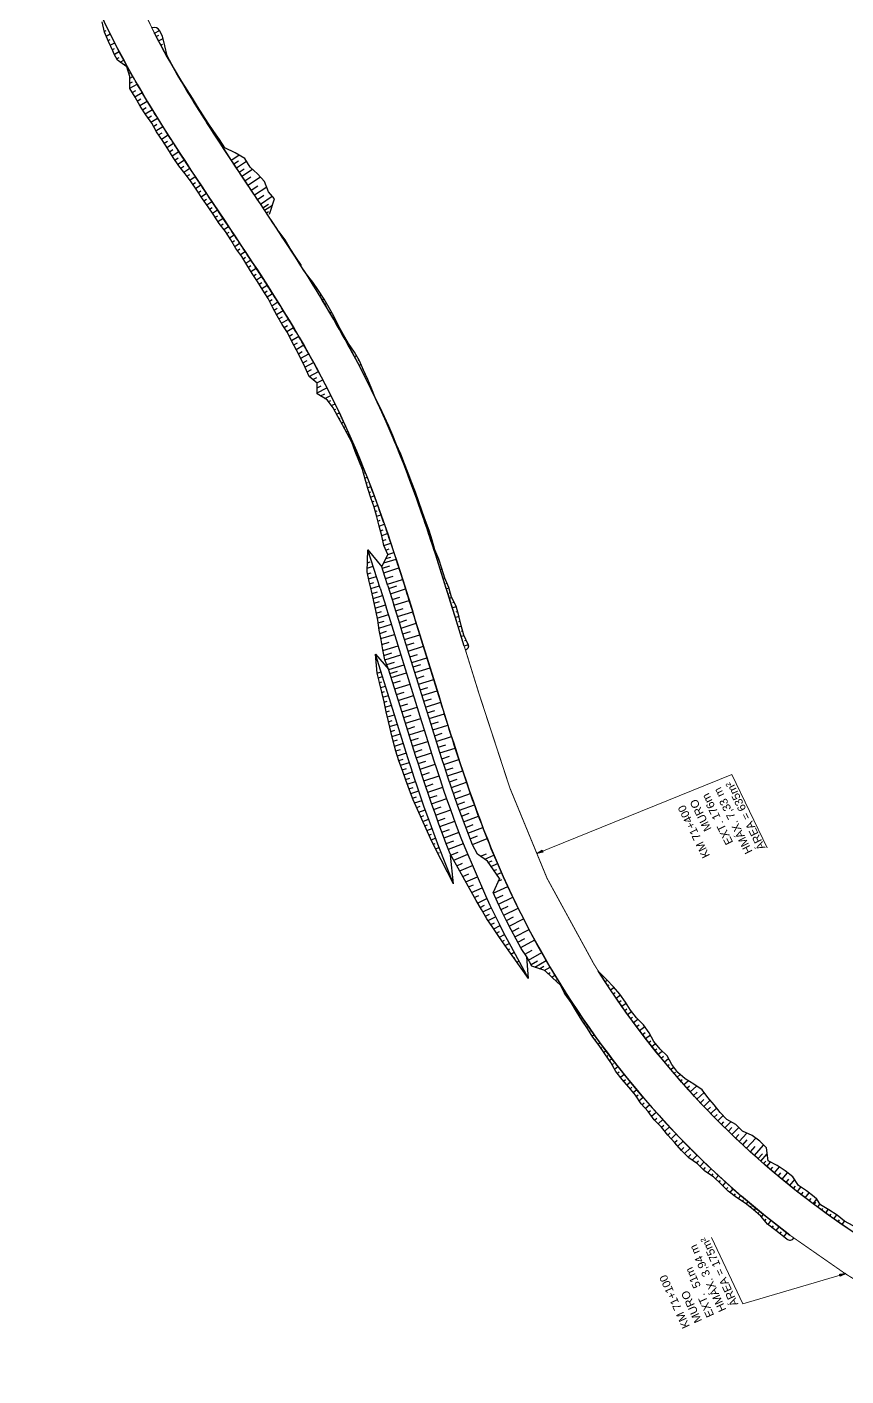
# Model space of a CAD drawing. Header units: metres. Extents: x 288738 to 324331, y 7399322 to 7465117.
# Drawn here: x 301777 to 302187, y 7441428 to 7442102 of the extents above; entities that cross this region are included whole.
import ezdxf

# ---------------------------------------------------------------- set-up
doc = ezdxf.new("R2010")
doc.units = ezdxf.units.M
doc.header["$LTSCALE"] = 10
for name, color, linetype in [('F-HZ-ATERRO-TALUDE', 110, 'Continuous'), ('F-HZ-MUROS', 210, 'Continuous'), ('F-HZ-PIANO-CORTE', 10, 'Continuous'), ('F-HZ-TALUDE', 2, 'Continuous')]:
    doc.layers.add(name, color=color, linetype=linetype)
doc.layers.add('U-HZ-TEXTO-MUROS', color=2, linetype='Continuous', lineweight=0)
doc.styles.add('ARIAL', font='arial.ttf')
doc.styles.add('DIM', font='arial.ttf', dxfattribs={"width": 0.8})
doc.dimstyles.new('U-1_2000', dxfattribs={"dimscale": 2, "dimtxt": 1.5, "dimasz": 0.75, "dimexe": 0.75, "dimexo": 0.75, "dimgap": 0.25, "dimtad": 1, "dimzin": 4, "dimtxsty": 'DIM', "dimblk": 'ARCHTICK', "dimcen": 0.7, "dimdle": 0.75, "dimclrd": 256, "dimclre": 256, "dimclrt": 256, "dimaunit": 1, "dimadec": 3, "dimazin": 2, "dimtfac": 1, "dimtofl": 0, "dimtmove": 0, "dimatfit": 3, "dimldrblk": 'CLOSEDBLANK', "dimfxl": 0, "dimtolj": 1, "dimtzin": 0, "dimlwd": -1, "dimlwe": -1, "dimarcsym": 0})

# ---------------------------------------------------------------- blocks, each defined once
blk = doc.blocks.new('_ArchTick')
at = {"color": 0, "linetype": 'ByBlock', "const_width": 0.15}
blk.add_lwpolyline([(-0.5, -0.5), (0.5, 0.5)], dxfattribs=at)

msp = doc.modelspace()

# ---------------------------------------------------------------- linework, layer by layer
at = {"layer": 'F-HZ-ATERRO-TALUDE', "linetype": 'Continuous', "lineweight": -3}
for p, q in [((301840.999, 7442099.168), (301843.515, 7442100.489)), ((301841.872, 7442097.52), (301843.136, 7442098.19)), ((301843.039, 7442095.337), (301845.299, 7442096.551)), ((301844.193, 7442093.203), (301845.035, 7442093.661)), ((301879.39, 7442035.719), (301883.217, 7442038.245)), ((301880.629, 7442033.843), (301883.002, 7442035.412)), ((301881.96, 7442031.834), (301886.996, 7442035.172)), ((301883.343, 7442029.748), (301885.821, 7442031.393)), ((301884.702, 7442027.704), (301889.954, 7442031.197)), ((301886.206, 7442025.443), (301889.119, 7442027.382)), ((301887.736, 7442023.147), (301893.945, 7442027.286)), ((301889.33, 7442020.756), (301892.598, 7442022.936)), ((301890.936, 7442018.348), (301897.143, 7442022.361, 716)), ((301892.47, 7442016.049), (301895.622, 7442018.151)), ((301894.001, 7442013.752), (301899.877, 7442017.669)), ((301895.211, 7442011.936), (301897.968, 7442013.772)), ((301896.069, 7442010.647), (301899.952, 7442013.231)), ((301896.928, 7442009.356), (301898.053, 7442010.105)), ((301903.334, 7441999.684), (301903.397, 7441999.726)), ((301904.704, 7441997.598), (301904.794, 7441997.657)), ((301906.074, 7441995.512), (301906.36, 7441995.699)), ((301907.439, 7441993.419), (301907.547, 7441993.49)), ((301908.804, 7441991.327), (301908.953, 7441991.423)), ((301910.162, 7441989.228), (301910.224, 7441989.269)), ((301911.52, 7441987.13), (301911.621, 7441987.195)), ((301912.868, 7441985.027), (301912.959, 7441985.085)), ((301914.217, 7441982.925), (301914.479, 7441983.092)), ((302063.542, 7441629.242), (302063.705, 7441629.346)), ((302064.869, 7441627.183), (302065.163, 7441627.373)), ((302066.203, 7441625.121), (302067.208, 7441625.778)), ((302067.56, 7441623.065), (302068.255, 7441623.524)), ((302068.927, 7441621.004), (302070.674, 7441622.174)), ((302070.322, 7441618.94), (302071.325, 7441619.62)), ((302071.728, 7441616.873), (302073.93, 7441618.385)), ((302073.16, 7441614.805), (302074.261, 7441615.57)), ((302074.598, 7441612.742), (302076.767, 7441614.268)), ((302076.05, 7441610.694), (302077.077, 7441611.425)), ((302077.51, 7441608.651), (302079.507, 7441610.09)), ((302078.986, 7441606.617), (302080.014, 7441607.367)), ((302080.465, 7441604.598), (302082.668, 7441606.223)), ((302081.95, 7441602.6), (302083.194, 7441603.529)), ((302083.452, 7441600.598), (302086.071, 7441602.576)), ((302084.975, 7441598.594), (302086.246, 7441599.565)), ((302086.501, 7441596.61), (302088.849, 7441598.426)), ((302088.027, 7441594.648), (302089.043, 7441595.443)), ((302089.572, 7441592.685), (302091.449, 7441594.171)), ((302091.137, 7441590.719), (302092.077, 7441591.471)), ((302092.71, 7441588.768), (302094.699, 7441590.38)), ((302094.29, 7441586.829), (302095.381, 7441587.723)), ((302095.871, 7441584.914), (302097.899, 7441586.596)), ((302097.448, 7441583.019), (302098.272, 7441583.71)), ((302099.055, 7441581.117), (302100.489, 7441582.334)), ((302100.681, 7441579.209), (302101.344, 7441579.778)), ((302102.312, 7441577.323), (302103.764, 7441578.584)), ((302103.948, 7441575.446), (302104.795, 7441576.19)), ((302105.562, 7441573.622), (302107.69, 7441575.512)), ((302107.17, 7441571.818), (302108.49, 7441573.003)), ((302108.803, 7441570.013), (302111.914, 7441572.838)), ((302110.45, 7441568.205), (302112.229, 7441569.839)), ((302112.142, 7441566.375), (302115.7, 7441569.679)), ((302113.854, 7441564.538), (302115.523, 7441566.105)), ((302115.587, 7441562.708), (302118.8, 7441565.761)), ((302117.327, 7441560.882), (302118.89, 7441562.383)), ((302119.075, 7441559.079), (302122.004, 7441561.926)), ((302120.823, 7441557.285), (302122.176, 7441558.614)), ((302122.596, 7441555.498), (302125.21, 7441558.097)), ((302124.375, 7441553.712), (302125.65, 7441554.995)), ((302126.106, 7441552.008), (302129.075, 7441555.028)), ((302127.836, 7441550.309), (302129.558, 7441552.08)), ((302129.648, 7441548.565), (302133.095, 7441552.151)), ((302131.47, 7441546.814), (302133.16, 7441548.592)), ((302133.209, 7441545.178), (302137.107, 7441549.325)), ((302135, 7441543.497), (302137.235, 7441545.902)), ((302136.904, 7441541.744), (302141.547, 7441546.797)), ((302140.83, 7441538.181), (302145.485, 7441543.372)), ((302138.854, 7441539.955), (302141.236, 7441542.578)), ((302142.642, 7441536.557), (302144.836, 7441539.031)), ((302144.059, 7441535.313), (302147.319, 7441539.021)), ((302145.465, 7441534.078), (302146.536, 7441535.308)), ((302147.113, 7441532.651), (302148.97, 7441534.803)), ((302148.967, 7441531.058), (302150.085, 7441532.367)), ((302150.859, 7441529.454), (302153.35, 7441532.406)), ((302152.779, 7441527.841), (302154.104, 7441529.429)), ((302154.718, 7441526.235), (302157.455, 7441529.555)), ((302156.668, 7441524.634), (302158.057, 7441526.339)), ((302158.559, 7441523.105), (302160.995, 7441526.129)), ((302160.412, 7441521.618), (302161.364, 7441522.812)), ((302162.334, 7441520.097), (302164.103, 7441522.343)), ((302164.306, 7441518.55), (302165.255, 7441519.769)), ((302166.295, 7441517.013), (302168.222, 7441519.516)), ((302168.294, 7441515.481), (302169.244, 7441516.73)), ((302170.298, 7441513.961), (302172.125, 7441516.393)), ((302170.66, 7441513.691), (302171.516, 7441514.832)), ((302172.516, 7441512.306), (302173.636, 7441513.817)), ((302174.508, 7441510.845), (302175.073, 7441511.616)), ((302176.527, 7441509.367), (302177.776, 7441511.091)), ((302178.564, 7441507.907), (302179.235, 7441508.844)), ((302180.605, 7441506.448), (302182.033, 7441508.468)), ((302182.66, 7441505.011), (302183.323, 7441505.96)), ((302184.714, 7441503.576), (302185.928, 7441505.335))]:
    msp.add_line(p, q, dxfattribs=at)
at = {"layer": 'F-HZ-MUROS', "linetype": 'Continuous', "lineweight": -3, "const_width": 0.5}
for points in [[(301840.999, 7442099.168), (301827.522, 7442127.184), (301810.352, 7442173.004), (301798.31, 7442220.43), (301794.184, 7442244.711)], [(302062.758, 7441630.472), (302060.707, 7441633.742), (302037.25, 7441676.671), (302018.594, 7441721.99), (302003.173, 7441769.136), (301995.841, 7441792.755)], [(302200.686, 7441470.182), (302186.415, 7441478.972), (302158.568, 7441498.353)]]:
    msp.add_lwpolyline(points, dxfattribs=at)
at = {"layer": 'F-HZ-PIANO-CORTE'}
for p, q in [((301815.95, 7442100.084), (301816.867, 7442100.534)), ((301816.824, 7442097.747), (301818.886, 7442098.774)), ((301817.764, 7442095.43), (301818.881, 7442095.994)), ((301818.809, 7442093.16), (301821.128, 7442094.346)), ((301819.883, 7442090.903), (301821.075, 7442091.52)), ((301820.883, 7442088.612), (301823.412, 7442089.939)), ((301820.892, 7442088.594), (301823.422, 7442089.921)), ((301822.07, 7442086.388), (301823.329, 7442087.058)), ((301823.838, 7442084.708), (301825.682, 7442085.699)), ((301825.891, 7442083.281), (301826.317, 7442083.512)), ((301848.413, 7442085.857), (301848.301, 7442085.793)), ((301849.539, 7442083.621), (301849.535, 7442083.619)), ((301827.459, 7442081.493), (301827.859, 7442081.713)), ((301828.236, 7442079.117), (301828.644, 7442079.344)), ((301828.775, 7442076.703), (301830.209, 7442077.508)), ((301828.744, 7442071.704), (301832.347, 7442073.762)), ((301828.76, 7442074.204), (301830.02, 7442074.917)), ((301829.927, 7442069.524), (301831.757, 7442070.58)), ((301831.188, 7442067.365), (301834.837, 7442069.49)), ((301856.009, 7442072.927), (301855.85, 7442072.832)), ((301857.317, 7442070.797), (301857.226, 7442070.742)), ((301832.421, 7442065.191), (301834.263, 7442066.273)), ((301833.651, 7442063.014), (301837.374, 7442065.222)), ((301858.666, 7442068.693), (301858.435, 7442068.552)), ((301860.012, 7442066.586), (301859.874, 7442066.502)), ((301861.304, 7442064.447), (301861.049, 7442064.29)), ((301835.008, 7442060.915), (301836.833, 7442062.007)), ((301836.389, 7442058.832), (301839.944, 7442060.975)), ((301837.822, 7442056.783), (301839.532, 7442057.822)), ((301839.268, 7442054.744), (301842.543, 7442056.749)), ((301862.6, 7442062.31), (301862.482, 7442062.237)), ((301863.942, 7442060.202), (301863.691, 7442060.045)), ((301865.286, 7442058.095), (301865.153, 7442058.011)), ((301866.659, 7442056.006), (301866.357, 7442055.815)), ((301840.534, 7442052.592), (301842.196, 7442053.616)), ((301841.741, 7442050.403), (301845.174, 7442052.534)), ((301843.105, 7442048.31), (301844.803, 7442049.372)), ((301868.036, 7442053.92), (301867.866, 7442053.812)), ((301869.451, 7442051.859), (301869.045, 7442051.599)), ((301870.872, 7442049.802), (301870.633, 7442049.648)), ((301844.531, 7442046.257), (301847.833, 7442048.334)), ((301845.885, 7442044.156), (301847.529, 7442045.196)), ((301847.204, 7442042.033), (301850.517, 7442044.14)), ((301872.328, 7442047.768), (301871.753, 7442047.396)), ((301873.763, 7442045.72), (301873.438, 7442045.509)), ((301875.082, 7442043.597), (301874.478, 7442043.203)), ((301848.528, 7442039.912), (301850.198, 7442040.98)), ((301849.853, 7442037.792), (301853.223, 7442039.958)), ((301851.232, 7442035.707), (301852.907, 7442036.789)), ((301852.644, 7442033.644), (301855.946, 7442035.786)), ((301854.12, 7442031.627), (301855.716, 7442032.666)), ((301855.638, 7442029.641), (301858.679, 7442031.628)), ((301857.163, 7442027.66), (301858.606, 7442028.607)), ((301858.693, 7442025.683), (301861.422, 7442027.478)), ((301860.155, 7442023.656), (301861.478, 7442024.529)), ((301861.562, 7442021.59), (301864.183, 7442023.323)), ((301862.947, 7442019.509), (301864.257, 7442020.377)), ((301864.314, 7442017.416), (301866.951, 7442019.166)), ((301865.72, 7442015.349), (301867.028, 7442016.219)), ((301867.159, 7442013.305), (301869.722, 7442015.011)), ((301868.594, 7442011.257), (301869.851, 7442012.095)), ((301870.024, 7442009.207), (301872.494, 7442010.854)), ((301871.394, 7442007.117), (301872.638, 7442007.946)), ((301872.708, 7442004.99), (301875.268, 7442006.697)), ((301874.16, 7442002.961), (301875.406, 7442003.792)), ((301875.737, 7442001.022), (301878.033, 7442002.552)), ((301877.172, 7441998.981), (301878.294, 7441999.729)), ((301878.473, 7441996.847), (301880.802, 7441998.396)), ((301879.784, 7441994.718), (301880.986, 7441995.516)), ((301881.104, 7441992.595), (301883.573, 7441994.231)), ((301882.493, 7441990.517), (301883.725, 7441991.332)), ((301883.943, 7441988.481), (301886.339, 7441990.061)), ((301885.323, 7441986.398), (301886.521, 7441987.186)), ((301886.643, 7441984.275), (301889.095, 7441985.883)), ((301887.948, 7441982.142), (301889.209, 7441982.966)), ((301889.241, 7441980.003), (301891.842, 7441981.696)), ((301890.586, 7441977.896), (301891.898, 7441978.747)), ((301891.972, 7441975.815), (301894.576, 7441977.496)), ((301917.16, 7441978.515), (301917.107, 7441978.481)), ((301918.73, 7441976.548), (301918.381, 7441976.33)), ((301893.308, 7441973.703), (301894.622, 7441974.547)), ((301894.61, 7441971.569), (301897.293, 7441973.284)), ((301895.935, 7441969.449), (301897.29, 7441970.31)), ((301897.275, 7441967.338), (301899.992, 7441969.056)), ((301920.29, 7441974.573), (301919.999, 7441974.392)), ((301921.714, 7441972.512), (301921.023, 7441972.084)), ((301923.135, 7441970.447), (301922.736, 7441970.202)), ((301924.485, 7441968.339), (301923.639, 7441967.823)), ((301898.502, 7441965.162), (301899.916, 7441966.051)), ((301899.665, 7441962.949), (301902.664, 7441964.821)), ((301900.844, 7441960.745), (301902.417, 7441961.72)), ((301925.833, 7441966.228), (301925.386, 7441965.958)), ((301927.078, 7441964.056), (301926.225, 7441963.544)), ((301928.324, 7441961.884), (301927.917, 7441961.642)), ((301902.03, 7441958.544), (301905.313, 7441960.565)), ((301903.242, 7441956.358), (301904.935, 7441957.392)), ((301904.467, 7441954.178), (301907.939, 7441956.283)), ((301929.543, 7441959.696), (301928.78, 7441959.246)), ((301930.762, 7441957.508), (301930.405, 7441957.3)), ((301931.867, 7441955.256), (301931.301, 7441954.928)), ((301905.798, 7441952.063), (301907.519, 7441953.098)), ((301907.168, 7441949.972), (301910.535, 7441951.979)), ((301908.339, 7441947.767), (301910.077, 7441948.794)), ((301932.969, 7441953.003), (301932.761, 7441952.884)), ((301934.175, 7441950.81), (301933.787, 7441950.59)), ((301935.388, 7441948.622), (301935.204, 7441948.519)), ((301909.45, 7441945.527), (301913.093, 7441947.659)), ((301910.597, 7441943.306), (301912.477, 7441944.396)), ((301911.752, 7441941.089), (301915.621, 7441943.308)), ((301936.642, 7441946.456), (301936.234, 7441946.23)), ((301937.901, 7441944.293), (301937.674, 7441944.168)), ((301939.284, 7441942.196), (301938.641, 7441941.847)), ((301912.929, 7441938.883), (301914.898, 7441940.001)), ((301914.11, 7441936.68), (301918.111, 7441938.926)), ((301915.176, 7441934.419), (301917.255, 7441935.573)), ((301916.231, 7441932.153), (301920.555, 7441934.524)), ((301940.687, 7441940.108), (301940.259, 7441939.879)), ((301941.966, 7441937.951), (301941.004, 7441937.441)), ((301943.22, 7441935.78), (301942.696, 7441935.505)), ((301917.261, 7441929.875), (301919.509, 7441931.092)), ((301918.303, 7441927.606), (301922.955, 7441930.096)), ((301944.281, 7441933.507), (301943.324, 7441933.012)), ((301945.292, 7441931.21), (301944.881, 7441931)), ((301946.317, 7441928.922), (301945.6, 7441928.56)), ((301920.215, 7441925.995), (301922.133, 7441927.01)), ((301922.126, 7441924.384), (301925.142, 7441925.961)), ((301922.336, 7441921.957), (301924.26, 7441922.951)), ((301922.394, 7441919.457), (301927.226, 7441921.927)), ((301947.347, 7441926.638), (301947.036, 7441926.483)), ((301948.332, 7441924.332), (301947.833, 7441924.087)), ((301949.297, 7441922.019), (301949.116, 7441921.931)), ((301924.042, 7441917.891), (301926.123, 7441918.943)), ((301926.196, 7441916.621), (301929.158, 7441918.102)), ((301928.04, 7441915.012), (301929.106, 7441915.539)), ((301950.255, 7441919.703), (301950.021, 7441919.591)), ((301951.208, 7441917.387), (301951.155, 7441917.362)), ((301952.269, 7441915.123), (301952.166, 7441915.074)), ((301929.503, 7441912.985), (301931.262, 7441913.844)), ((301930.849, 7441910.883), (301931.599, 7441911.245)), ((301932.062, 7441908.697), (301933.429, 7441909.347)), ((301953.391, 7441912.886), (301953.307, 7441912.848)), ((301954.471, 7441910.631), (301954.266, 7441910.537)), ((301955.525, 7441908.362), (301955.412, 7441908.311)), ((301933.263, 7441906.505), (301933.881, 7441906.795)), ((301934.454, 7441904.307), (301935.556, 7441904.817)), ((301935.657, 7441902.115), (301936.128, 7441902.331)), ((301956.568, 7441906.088), (301956.321, 7441905.979)), ((301957.602, 7441903.811), (301957.467, 7441903.752)), ((301958.643, 7441901.536), (301958.331, 7441901.401)), ((301936.869, 7441899.928), (301937.632, 7441900.273)), ((301938.033, 7441897.717), (301938.343, 7441897.854)), ((301939.165, 7441895.488), (301939.663, 7441895.706)), ((301959.692, 7441899.263), (301959.506, 7441899.184)), ((301960.66, 7441896.956), (301960.297, 7441896.803)), ((301961.545, 7441894.615), (301961.403, 7441894.556)), ((301940.164, 7441893.198), (301940.412, 7441893.306)), ((301941.083, 7441890.874), (301941.65, 7441891.115)), ((301941.99, 7441888.544), (301942.307, 7441888.677)), ((301962.494, 7441892.301), (301962.217, 7441892.187)), ((301963.525, 7441890.019), (301963.342, 7441889.945)), ((301964.508, 7441887.718), (301964.092, 7441887.552)), ((301942.89, 7441886.211), (301943.59, 7441886.502)), ((301943.81, 7441883.887), (301944.175, 7441884.036)), ((301944.738, 7441881.566), (301945.484, 7441881.866)), ((301965.422, 7441885.389), (301965.218, 7441885.308)), ((301966.334, 7441883.059), (301965.925, 7441882.9)), ((301967.241, 7441880.727), (301967.033, 7441880.647)), ((301945.5, 7441879.187), (301945.953, 7441879.367)), ((301946.207, 7441876.789), (301947.325, 7441877.227)), ((301946.883, 7441874.382), (301947.554, 7441874.641)), ((301968.156, 7441878.398), (301967.716, 7441878.232)), ((301969.086, 7441876.075), (301968.841, 7441875.983)), ((301969.985, 7441873.74), (301969.47, 7441873.549)), ((301947.551, 7441871.973), (301949.12, 7441872.572)), ((301948.266, 7441869.577), (301949.134, 7441869.904)), ((301948.991, 7441867.185), (301950.88, 7441867.887)), ((301970.815, 7441871.379), (301970.573, 7441871.291)), ((301971.648, 7441869.02), (301971.188, 7441868.854)), ((301949.819, 7441864.826), (301950.781, 7441865.18)), ((301950.666, 7441862.474), (301952.604, 7441863.178)), ((301951.351, 7441860.071), (301952.399, 7441860.447)), ((301972.49, 7441866.664), (301972.261, 7441866.583)), ((301973.325, 7441864.306), (301972.873, 7441864.146)), ((301974.139, 7441861.941), (301973.92, 7441861.864)), ((301952.015, 7441857.66), (301954.287, 7441858.467)), ((301952.622, 7441855.235), (301953.867, 7441855.673)), ((301953.223, 7441852.809), (301955.935, 7441853.752)), ((301974.954, 7441859.576), (301974.526, 7441859.427)), ((301975.775, 7441857.213), (301975.557, 7441857.138)), ((301976.61, 7441854.855), (301976.15, 7441854.698)), ((301953.905, 7441850.404), (301955.326, 7441850.893)), ((301954.593, 7441848), (301957.558, 7441849.011)), ((301977.505, 7441852.517), (301977.228, 7441852.424)), ((301978.374, 7441850.17), (301977.748, 7441849.961)), ((301979.129, 7441847.785), (301978.833, 7441847.687)), ((301955.139, 7441845.561), (301956.746, 7441846.104)), ((301955.681, 7441843.12), (301959.146, 7441844.281)), ((301956.66, 7441840.82), (301958.295, 7441841.364)), ((301979.873, 7441845.396), (301979.324, 7441845.216)), ((301980.564, 7441842.991), (301980.333, 7441842.915)), ((301981.297, 7441840.599), (301980.878, 7441840.463)), ((301947.491, 7441834.468), (301948.754, 7441834.877)), ((301957.647, 7441838.524), (301960.713, 7441839.535)), ((301982.256, 7441838.281), (301981.951, 7441838.183)), ((301983.186, 7441835.953), (301982.414, 7441835.705)), ((301983.939, 7441833.567), (301983.557, 7441833.445)), ((301947.4, 7441831.819), (301950.307, 7441832.756)), ((301947.548, 7441828.848), (301949.365, 7441829.437)), ((301948.012, 7441826.379), (301951.947, 7441827.646)), ((301954.909, 7441831.692), (301958.713, 7441832.928)), ((301955.591, 7441829.382), (301963.204, 7441831.837)), ((301956.499, 7441826.54), (301960.309, 7441827.76)), ((301984.692, 7441831.183), (301983.934, 7441830.942)), ((301985.452, 7441828.799), (301985.07, 7441828.679)), ((301986.238, 7441826.425), (301985.442, 7441826.174)), ((301948.562, 7441823.937), (301950.635, 7441824.601)), ((301949.204, 7441821.525), (301953.464, 7441822.882)), ((301949.805, 7441819.104), (301952.471, 7441819.937)), ((301957.402, 7441823.694), (301965.026, 7441826.12)), ((301958.072, 7441821.571), (301962.152, 7441822.843)), ((301958.906, 7441818.954), (301966.541, 7441821.343)), ((301987.224, 7441824.114), (301986.707, 7441823.951)), ((301988.18, 7441821.792), (301986.939, 7441821.404)), ((301950.34, 7441816.656), (301954.968, 7441818.099)), ((301950.854, 7441814.201), (301953.521, 7441815.034)), ((301951.359, 7441811.744), (301956.463, 7441813.335)), ((301959.796, 7441816.096), (301963.614, 7441817.287)), ((301960.685, 7441813.237), (301968.32, 7441815.625)), ((301988.904, 7441819.398), (301988.294, 7441819.208)), ((301989.67, 7441817.018), (301988.428, 7441816.631)), ((301990.789, 7441814.747), (301989.98, 7441814.495)), ((301951.872, 7441809.289), (301954.539, 7441810.122)), ((301952.377, 7441806.831), (301957.949, 7441808.568)), ((301961.575, 7441810.379), (301965.393, 7441811.57)), ((301962.464, 7441807.519), (301970.103, 7441809.896)), ((301991.863, 7441812.462), (301989.913, 7441811.856)), ((301993.257, 7441807.659), (301991.395, 7441807.081)), ((301992.566, 7441810.062), (301991.61, 7441809.765)), ((301952.778, 7441804.341), (301955.735, 7441805.261)), ((301953.1, 7441801.826), (301959.433, 7441803.793)), ((301953.592, 7441799.166), (301956.911, 7441800.196)), ((301963.353, 7441804.658), (301967.173, 7441805.844)), ((301964.242, 7441801.794), (301971.882, 7441804.166)), ((301965.131, 7441798.929), (301968.951, 7441800.115)), ((301994.431, 7441802.788), (301992.877, 7441802.306)), ((301993.84, 7441805.222), (301992.988, 7441804.958)), ((301995.092, 7441800.375), (301994.355, 7441800.147)), ((301954.182, 7441796.536), (301961.026, 7441798.66)), ((301954.707, 7441793.579), (301958.308, 7441794.697)), ((301955.204, 7441790.613), (301962.793, 7441792.969)), ((301966.02, 7441796.064), (301973.661, 7441798.436)), ((301966.91, 7441793.199), (301970.73, 7441794.385)), ((301967.799, 7441790.334), (301975.439, 7441792.705)), ((301995.792, 7441797.975), (301994.359, 7441797.531)), ((301997.833, 7441793.373), (301995.841, 7441792.755)), ((301996.819, 7441795.676), (301995.96, 7441795.41)), ((301955.722, 7441788.156), (301959.628, 7441789.369)), ((301956.184, 7441785.96), (301964.124, 7441788.439)), ((301968.688, 7441787.469), (301972.508, 7441788.654)), ((301969.577, 7441784.604), (301977.218, 7441786.975)), ((301952.335, 7441779.252), (301954.296, 7441779.861)), ((301957.111, 7441783.631), (301960.931, 7441784.816)), ((301958.117, 7441781.047), (301965.757, 7441783.418)), ((301958.708, 7441779.14), (301962.529, 7441780.326)), ((301959.336, 7441777.119), (301966.976, 7441779.491)), ((301970.263, 7441782.396), (301974.083, 7441783.582)), ((301971.152, 7441779.531), (301978.792, 7441781.902)), ((301952.924, 7441776.957), (301954.998, 7441777.6)), ((301953.542, 7441774.531), (301954.64, 7441774.872)), ((301954.08, 7441772.08), (301956.48, 7441772.825)), ((301960.225, 7441774.254), (301964.045, 7441775.44)), ((301961.114, 7441771.389), (301968.755, 7441773.76)), ((301972.041, 7441776.666), (301975.861, 7441777.851)), ((301972.93, 7441773.8), (301980.571, 7441776.172)), ((301954.622, 7441769.631), (301955.922, 7441770.034)), ((301955.218, 7441767.198), (301957.962, 7441768.05)), ((301962.003, 7441768.524), (301965.824, 7441769.709)), ((301962.893, 7441765.658), (301970.533, 7441768.03)), ((301973.82, 7441770.935), (301977.64, 7441772.121)), ((301974.709, 7441768.07), (301982.349, 7441770.441)), ((301975.598, 7441765.205), (301979.418, 7441766.391)), ((301955.813, 7441764.765), (301957.258, 7441765.214)), ((301956.366, 7441762.319), (301959.444, 7441763.275)), ((301956.918, 7441759.873), (301958.552, 7441760.38)), ((301963.782, 7441762.793), (301967.602, 7441763.979)), ((301964.672, 7441759.928), (301972.312, 7441762.3)), ((301976.488, 7441762.339), (301984.128, 7441764.711)), ((301977.38, 7441759.471), (301981.199, 7441760.659)), ((301978.273, 7441756.601), (301985.91, 7441758.982)), ((301957.454, 7441757.421), (301960.927, 7441758.499)), ((301957.99, 7441754.969), (301959.829, 7441755.54)), ((301958.541, 7441752.52), (301962.411, 7441753.725)), ((301965.562, 7441757.06), (301969.382, 7441758.247)), ((301966.455, 7441754.192), (301974.093, 7441756.57)), ((301967.35, 7441751.322), (301971.168, 7441752.514)), ((301979.17, 7441753.731), (301982.988, 7441754.925)), ((301980.069, 7441750.859), (301987.702, 7441753.256)), ((301959.094, 7441750.071), (301961.124, 7441750.705)), ((301959.71, 7441747.641), (301963.9, 7441748.952)), ((301960.328, 7441745.211), (301962.487, 7441745.888)), ((301968.248, 7441748.45), (301975.882, 7441750.843)), ((301969.151, 7441745.579), (301972.967, 7441746.78)), ((301980.974, 7441747.987), (301984.788, 7441749.191)), ((301981.883, 7441745.115), (301989.508, 7441747.534)), ((301961.011, 7441742.8), (301965.398, 7441744.181)), ((301961.694, 7441740.388), (301963.922, 7441741.092)), ((301962.403, 7441737.983), (301966.906, 7441739.414)), ((301970.057, 7441742.706), (301977.684, 7441745.12)), ((301970.97, 7441739.834), (301974.782, 7441741.047)), ((301971.888, 7441736.961), (301979.506, 7441739.403)), ((301982.797, 7441742.241), (301986.607, 7441743.458)), ((301983.719, 7441739.369), (301991.335, 7441741.819)), ((301963.113, 7441735.577), (301965.388, 7441736.304)), ((301963.966, 7441733.217), (301968.429, 7441734.652)), ((301972.813, 7441734.088), (301976.619, 7441735.318)), ((301973.746, 7441731.216), (301981.353, 7441733.695)), ((301984.646, 7441736.495), (301988.451, 7441737.73)), ((301985.583, 7441733.624), (301993.187, 7441736.112)), ((301986.528, 7441730.752), (301990.326, 7441732.007)), ((301964.829, 7441730.859), (301967.012, 7441731.565)), ((301965.637, 7441728.483), (301969.97, 7441729.895)), ((301966.439, 7441726.104), (301968.592, 7441726.811)), ((301967.311, 7441723.748), (301971.53, 7441725.145)), ((301974.684, 7441728.343), (301978.484, 7441729.593)), ((301975.636, 7441725.473), (301983.228, 7441727.995)), ((301987.48, 7441727.881), (301995.068, 7441730.415)), ((301988.445, 7441725.012), (301992.235, 7441726.292)), ((301968.197, 7441721.396), (301970.257, 7441722.084)), ((301969.112, 7441719.054), (301973.115, 7441720.402)), ((301976.593, 7441722.603), (301980.385, 7441723.876)), ((301977.562, 7441719.735), (301985.137, 7441722.307)), ((301989.417, 7441722.144), (301996.987, 7441724.73)), ((301990.405, 7441719.279), (301994.185, 7441720.586)), ((301991.401, 7441716.415), (301998.951, 7441719.06)), ((301970.036, 7441716.715), (301971.975, 7441717.374)), ((301971.036, 7441714.402), (301974.725, 7441715.669)), ((301972.073, 7441712.102), (301973.806, 7441712.704)), ((301978.542, 7441716.869), (301982.325, 7441718.169)), ((301979.53, 7441714.003), (301987.086, 7441716.632)), ((301980.536, 7441711.142), (301984.308, 7441712.472)), ((301992.41, 7441713.553), (301996.179, 7441714.892)), ((301993.435, 7441710.695), (302000.961, 7441713.407)), ((301973.084, 7441709.795), (301976.364, 7441710.945)), ((301974.079, 7441707.482), (301975.637, 7441708.035)), ((301975.085, 7441705.175), (301978.035, 7441706.233)), ((301981.548, 7441708.281), (301989.081, 7441710.974)), ((301982.579, 7441705.425), (301986.34, 7441706.789)), ((301983.621, 7441702.572), (301991.129, 7441705.334)), ((301994.467, 7441707.837), (301998.224, 7441709.211)), ((301995.523, 7441704.987), (302003.022, 7441707.772)), ((301976.104, 7441702.872), (301977.494, 7441703.377)), ((301977.138, 7441700.577), (301979.74, 7441701.533)), ((301978.196, 7441698.291), (301979.402, 7441698.74)), ((301984.677, 7441699.721), (301988.424, 7441701.121)), ((301985.751, 7441696.875), (301993.231, 7441699.714)), ((301996.588, 7441702.137), (302000.331, 7441703.55)), ((301997.671, 7441699.293), (302005.14, 7441702.159)), ((301979.267, 7441696.011), (301981.483, 7441696.846)), ((301980.377, 7441693.748), (301981.374, 7441694.129)), ((301981.49, 7441691.488), (301983.264, 7441692.174)), ((301986.834, 7441694.031), (301990.566, 7441695.471)), ((301987.944, 7441691.195), (301995.391, 7441694.117)), ((301998.772, 7441696.453), (302002.498, 7441697.907)), ((301999.883, 7441693.616), (302007.318, 7441696.568)), ((301982.631, 7441689.241), (301983.403, 7441689.543)), ((301989.033, 7441688.357), (301992.779, 7441689.757)), ((301990.588, 7441685.778), (301997.619, 7441688.738)), ((302003.993, 7441687.773), (302006.946, 7441688.994)), ((302006.054, 7441686.356), (302010.695, 7441688.302)), ((302007.918, 7441684.748), (302009.73, 7441685.517)), ((301992.114, 7441683.024), (301994.983, 7441684.359)), ((301993.578, 7441680.381), (302000.02, 7441683.148)), ((301995.14, 7441677.561), (301998.195, 7441678.96)), ((302009.295, 7441682.661), (302012.505, 7441684.045)), ((302010.683, 7441680.582), (302012.079, 7441681.192)), ((302012.111, 7441678.53), (302014.461, 7441679.573)), ((301996.559, 7441674.999), (302002.436, 7441677.524)), ((301997.981, 7441672.432), (302000.511, 7441673.48)), ((301999.522, 7441669.651), (302004.837, 7441671.934)), ((302010.322, 7441669.318), (302017.58, 7441672.682)), ((302012.735, 7441675.202), (302014.545, 7441676.055)), ((302000.871, 7441667.129), (302003.117, 7441668.191)), ((302002.498, 7441664.347), (302007.206, 7441666.544)), ((302011.619, 7441666.556), (302015.237, 7441668.261)), ((302012.928, 7441663.799), (302020.142, 7441667.257)), ((302003.777, 7441662.156), (302006.023, 7441663.219)), ((302005.074, 7441659.977), (302009.343, 7441662.024)), ((302006.39, 7441657.809), (302008.411, 7441658.791)), ((302014.256, 7441661.05), (302017.851, 7441662.803)), ((302015.604, 7441658.312), (302022.772, 7441661.864)), ((302007.74, 7441655.66), (302011.528, 7441657.526)), ((302009.143, 7441653.542), (302010.892, 7441654.415)), ((302010.563, 7441651.435), (302013.761, 7441653.053)), ((302016.962, 7441655.579), (302020.535, 7441657.379)), ((302018.35, 7441652.861), (302025.471, 7441656.506)), ((302019.747, 7441650.147), (302023.296, 7441651.993)), ((302021.166, 7441647.445), (302028.239, 7441651.182)), ((302012.029, 7441649.356), (302013.463, 7441650.091)), ((302013.477, 7441647.271), (302016.04, 7441648.602)), ((302014.859, 7441645.157), (302016.031, 7441645.773)), ((302022.601, 7441644.751), (302026.126, 7441646.643)), ((302024.05, 7441642.065), (302031.074, 7441645.895)), ((302016.248, 7441643.048), (302018.367, 7441644.177)), ((302017.706, 7441640.979), (302018.629, 7441641.478)), ((302019.094, 7441638.871), (302020.752, 7441639.754)), ((302026.192, 7441638.847), (302029.716, 7441640.739)), ((302028.03, 7441635.83), (302034.603, 7441639.55)), ((302020.622, 7441636.839), (302021.184, 7441637.143)), ((302022.011, 7441634.731), (302023.137, 7441635.331)), ((302029.206, 7441633.623), (302032.512, 7441635.518)), ((302031.126, 7441632.289), (302036.858, 7441635.609)), ((302033.489, 7441631.475), (302035.644, 7441632.734)), ((302035.853, 7441630.66), (302038.748, 7441632.368)), ((302037.731, 7441629.041), (302038.838, 7441629.701)), ((302039.552, 7441627.329), (302041.173, 7441628.308)), ((302041.402, 7441625.646), (302041.909, 7441625.957)), ((302043.26, 7441623.974), (302043.669, 7441624.226)), ((302044.639, 7441621.941), (302044.801, 7441622.043)), ((302045.73, 7441619.692), (302046.282, 7441620.041)), ((302046.222, 7441618.888), (302046.786, 7441619.247)), ((302047.689, 7441616.864), (302047.912, 7441617.008)), ((302049.165, 7441614.846), (302049.486, 7441615.055)), ((302050.451, 7441612.704), (302050.654, 7441612.838)), ((302051.715, 7441610.547), (302052.231, 7441610.891)), ((302053.038, 7441608.426), (302053.331, 7441608.624)), ((302054.372, 7441606.312), (302055.022, 7441606.756)), ((302055.717, 7441604.204), (302056.077, 7441604.453)), ((302057.064, 7441602.099), (302057.857, 7441602.652)), ((302058.403, 7441599.987), (302058.848, 7441600.301)), ((302059.739, 7441597.874), (302060.732, 7441598.584)), ((302061.185, 7441595.837), (302061.687, 7441596.2)), ((302062.679, 7441593.832), (302063.654, 7441594.545)), ((302064.136, 7441591.801), (302064.634, 7441592.17)), ((302065.572, 7441589.755), (302066.619, 7441590.538)), ((302066.994, 7441587.699), (302067.556, 7441588.123)), ((302068.406, 7441585.635), (302069.624, 7441586.567)), ((302069.727, 7441583.515), (302070.431, 7441584.06)), ((302070.97, 7441581.346), (302072.648, 7441582.659)), ((302072.36, 7441579.277), (302073.269, 7441579.996)), ((302073.92, 7441577.323), (302075.727, 7441578.769)), ((302075.497, 7441575.384), (302076.391, 7441576.107)), ((302077.102, 7441573.467), (302078.855, 7441574.901)), ((302078.699, 7441571.544), (302079.567, 7441572.261)), ((302080.284, 7441569.61), (302082.026, 7441571.067)), ((302081.799, 7441567.625), (302082.71, 7441568.395)), ((302083.152, 7441565.523), (302085.219, 7441567.29)), ((302084.581, 7441563.48), (302085.702, 7441564.448)), ((302086.274, 7441561.64), (302088.454, 7441563.544)), ((302087.932, 7441559.772), (302089.011, 7441560.724)), ((302089.422, 7441557.765), (302091.735, 7441559.829)), ((302090.942, 7441555.783), (302092.162, 7441556.884)), ((302092.724, 7441554.03), (302095.051, 7441556.152)), ((302094.495, 7441552.267), (302095.609, 7441553.293)), ((302096.025, 7441550.289), (302098.409, 7441552.511)), ((302097.554, 7441548.312), (302098.824, 7441549.507)), ((302099.258, 7441546.482), (302101.804, 7441548.906)), ((302100.966, 7441544.657), (302102.24, 7441545.884)), ((302102.614, 7441542.777), (302105.242, 7441545.334)), ((302104.257, 7441540.893), (302105.613, 7441542.227)), ((302105.992, 7441539.094), (302108.716, 7441541.802)), ((302107.744, 7441537.311), (302109.105, 7441538.678)), ((302109.753, 7441535.837), (302112.206, 7441538.328)), ((302111.832, 7441534.448), (302112.889, 7441535.534)), ((302113.698, 7441532.8), (302115.723, 7441534.901)), ((302115.471, 7441531.037), (302116.493, 7441532.109)), ((302117.42, 7441529.487), (302119.306, 7441531.485)), ((302119.473, 7441528.06), (302120.286, 7441528.931)), ((302121.402, 7441526.479), (302122.914, 7441528.117)), ((302123.23, 7441524.774), (302123.988, 7441525.604)), ((302125.032, 7441523.041), (302126.587, 7441524.763)), ((302126.805, 7441521.279), (302127.62, 7441522.191)), ((302128.679, 7441519.633), (302130.289, 7441521.454)), ((302130.679, 7441518.133), (302131.416, 7441518.975)), ((302132.708, 7441516.673), (302134.02, 7441518.191)), ((302134.784, 7441515.281), (302135.34, 7441515.93)), ((302136.821, 7441513.835), (302137.783, 7441514.971)), ((302138.775, 7441512.275), (302139.233, 7441512.822)), ((302140.717, 7441510.701), (302141.604, 7441511.772)), ((302142.628, 7441509.089), (302143.079, 7441509.64)), ((302144.468, 7441507.408), (302145.451, 7441508.622)), ((302146.044, 7441505.467), (302146.697, 7441506.282)), ((302147.669, 7441503.578), (302149.252, 7441505.576)), ((302149.686, 7441502.101), (302150.447, 7441503.071)), ((302151.699, 7441500.619), (302153.164, 7441502.509)), ((302153.65, 7441499.056), (302154.394, 7441500.026)), ((302155.601, 7441497.492), (302157.11, 7441499.484))]:
    msp.add_line(p, q, dxfattribs=at)
for points in [[(301955.603, 7441834.326), (301961.76, 7441836.324)], [(301956.721, 7441836.621), (301959.207, 7441837.294)]]:
    msp.add_lwpolyline(points, dxfattribs=at)
at = {"layer": 'F-HZ-TALUDE', "linetype": 'Continuous', "lineweight": -3}
msp.add_line((301849.611, 7442083.477), (301847.4, 7442087.87), dxfattribs=at)
for points in [[(302158.583, 7441498.372, -0.135039), (302009.377, 7441691.464), (302008.389, 7441693.892), (302007.409, 7441696.338), (302006.442, 7441698.787), (302005.489, 7441701.239), (302004.549, 7441703.695), (302003.62, 7441706.153), (302002.704, 7441708.614), (302001.8, 7441711.077), (302000.906, 7441713.542), (302000.023, 7441716.009), (301999.151, 7441718.478), (301998.288, 7441720.948), (301997.434, 7441723.42), (301996.589, 7441725.892), (301995.753, 7441728.366), (301994.924, 7441730.84), (301994.103, 7441733.315), (301993.289, 7441735.79), (301992.481, 7441738.265), (301991.679, 7441740.74), (301990.883, 7441743.216), (301990.092, 7441745.691), (301989.306, 7441748.165), (301988.524, 7441750.639), (301987.746, 7441753.112), (301986.972, 7441755.58), (301986.2, 7441758.052), (301985.43, 7441760.523), (301984.662, 7441762.992), (301983.895, 7441765.46), (301983.13, 7441767.927), (301971.321, 7441805.974, 0.0002667), (301968.157, 7441816.149, 0.0005333), (301966.572, 7441821.219, 0.0010666), (301963.905, 7441829.653, 0.0013331), (301961.744, 7441836.373, 0.0018657), (301959.104, 7441844.407, 0.0021314), (301956.743, 7441851.402, 0.002661), (301954.024, 7441859.213, 0.0029243), (301951.477, 7441866.274, 0.0034462), (301948.614, 7441873.905, 0.0037039), (301945.856, 7441880.947, 0.031992), (301918.912, 7441937.497, 0.0037039), (301915.18, 7441944.075, 0.0034462), (301911.058, 7441951.106, 0.0029243), (301907.179, 7441957.532, 0.002661), (301902.827, 7441964.565, 0.0021314), (301898.881, 7441970.805, 0.0018657), (301894.305, 7441977.917, 0.0013331), (301890.447, 7441983.828, 0.0010666), (301885.577, 7441991.213, 0.0005333), (301882.639, 7441995.638, 0.0002667), (301876.73, 7442004.505), (301869.502, 7442015.34, -0.0002963), (301863.581, 7442024.227, -0.0005926), (301860.618, 7442028.691, -0.0011851), (301855.703, 7442036.153, -0.0014812), (301851.791, 7442042.163, -0.0020727), (301847.143, 7442049.416, -0.0023678), (301843.118, 7442055.819, -0.0029552), (301838.675, 7442063.059, -0.0032469), (301834.702, 7442069.717, -0.0038238), (301830.48, 7442077.024, -0.0041078), (301826.648, 7442083.907, -0.0812976), (301777.431, 7442224.126, -0.0041078)], [(301995.841, 7441792.755), (301991.088, 7441808.072), (301990.25, 7441810.771), (301989.411, 7441813.472), (301988.571, 7441816.174), (301987.728, 7441818.877), (301986.883, 7441821.581), (301986.035, 7441824.289), (301985.183, 7441826.995), (301984.328, 7441829.702), (301983.468, 7441832.41), (301982.603, 7441835.117), (301981.733, 7441837.825), (301980.857, 7441840.532), (301979.974, 7441843.239), (301979.084, 7441845.946), (301978.187, 7441848.652), (301977.282, 7441851.357), (301976.369, 7441854.061), (301975.446, 7441856.765), (301974.515, 7441859.466), (301973.573, 7441862.166), (301972.621, 7441864.864), (301971.658, 7441867.56), (301970.683, 7441870.254), (301969.697, 7441872.946), (301968.699, 7441875.634), (301967.688, 7441878.32), (301966.663, 7441881.002), (301965.625, 7441883.681), (301964.573, 7441886.356), (301963.506, 7441889.028), (301962.426, 7441891.688, 0.0282376), (301937.693, 7441943.599), (301936.307, 7441946.113), (301934.905, 7441948.625), (301933.49, 7441951.127), (301932.063, 7441953.621), (301930.626, 7441956.107), (301929.177, 7441958.584), (301927.718, 7441961.053), (301926.249, 7441963.515), (301924.771, 7441965.968), (301923.284, 7441968.415), (301921.788, 7441970.854), (301920.284, 7441973.286), (301918.773, 7441975.712), (301917.255, 7441978.131), (301915.731, 7441980.544), (301914.2, 7441982.951), (301912.663, 7441985.353), (301911.122, 7441987.749), (301909.576, 7441990.14), (301908.025, 7441992.526), (301906.47, 7441994.908), (301904.913, 7441997.285), (301903.352, 7441999.658), (301901.789, 7442002.028), (301900.223, 7442004.394), (301898.657, 7442006.755), (301897.089, 7442009.115), (301895.52, 7442011.473), (301893.95, 7442013.829), (301892.381, 7442016.182), (301890.812, 7442018.534), (301889.103, 7442021.097), (301887.395, 7442023.658), (301885.69, 7442026.218), (301883.987, 7442028.777), (301882.29, 7442031.334), (301880.595, 7442033.893), (301878.904, 7442036.452), (301877.219, 7442039.012), (301875.539, 7442041.574), (301873.866, 7442044.137), (301872.199, 7442046.701), (301870.54, 7442049.269), (301868.888, 7442051.838), (301867.245, 7442054.411), (301865.61, 7442056.987), (301863.986, 7442059.566), (301862.371, 7442062.15), (301860.767, 7442064.737), (301859.175, 7442067.329), (301857.594, 7442069.926), (301856.025, 7442072.528), (301854.47, 7442075.136), (301852.927, 7442077.749), (301851.4, 7442080.368), (301849.886, 7442082.993), (301848.388, 7442085.625), (301846.906, 7442088.263), (301845.44, 7442090.908), (301843.991, 7442093.561), (301842.56, 7442096.22), (301841.143, 7442098.895, -0.0001734), (301840.999, 7442099.168, -0.0001734)], [(302383.545, 7441427.914), (302382.535, 7441428.073), (302380.007, 7441428.477), (302377.481, 7441428.886), (302374.958, 7441429.3), (302372.438, 7441429.721), (302369.92, 7441430.148), (302367.406, 7441430.583), (302364.895, 7441431.025), (302362.387, 7441431.476), (302359.882, 7441431.934), (302357.38, 7441432.402), (302354.883, 7441432.879), (302352.388, 7441433.366), (302349.898, 7441433.863), (302347.411, 7441434.371), (302344.929, 7441434.889), (302342.451, 7441435.42), (302339.977, 7441435.962), (302337.507, 7441436.516), (302335.042, 7441437.084), (302332.569, 7441437.667, -0.1953922), (302062.758, 7441630.472)]]:
    msp.add_lwpolyline(points, format="xyb", dxfattribs=at)
for points in [[(301957.647, 7441838.524), (301955.69, 7441843.075), (301954.617, 7441847.915), (301953.261, 7441852.656), (301952.072, 7441857.451), (301950.763, 7441862.203), (301949.101, 7441866.822), (301947.675, 7441871.526), (301946.359, 7441876.271), (301944.968, 7441880.989), (301943.151, 7441885.535), (301941.388, 7441890.102), (301939.587, 7441894.657), (301937.368, 7441899.028), (301934.989, 7441903.32), (301932.656, 7441907.625), (301930.283, 7441911.905), (301927.386, 7441915.919), (301922.409, 7441918.854), (301922.282, 7441924.253), (301918.275, 7441927.63), (301916.274, 7441932.061), (301914.218, 7441936.478), (301911.918, 7441940.771), (301909.661, 7441945.102), (301907.482, 7441949.493), (301904.796, 7441953.592), (301902.392, 7441957.872), (301900.056, 7441962.205), (301897.759, 7441966.577), (301895.115, 7441970.741), (301892.541, 7441974.959), (301889.8, 7441979.079), (301887.235, 7441983.322), (301884.614, 7441987.539), (301881.728, 7441991.59), (301879.099, 7441995.82), (301876.503, 7442000.081), (301873.338, 7442003.971), (301870.708, 7442008.227), (301867.842, 7442012.335), (301864.953, 7442016.437), (301862.207, 7442020.643), (301859.376, 7442024.801), (301856.283, 7442028.798), (301853.209, 7442032.82), (301850.352, 7442036.994), (301847.666, 7442041.289), (301844.988, 7442045.598), (301842.087, 7442049.776), (301839.626, 7442054.238), (301836.67, 7442058.407), (301833.846, 7442062.669), (301831.328, 7442067.125), (301828.743, 7442071.55), (301828.78, 7442077.452), (301827.164, 7442082.395), (301822.453, 7442085.671), (301820.883, 7442088.612), (301820.178, 7442090.284), (301817.967, 7442094.93), (301816.029, 7442099.707), (301814.935, 7442104.879)], [(301815.707, 7442105.248), (301817.946, 7442100.651), (301820.237, 7442096.078), (301822.577, 7442091.532), (301823.412, 7442089.939), (301824.968, 7442087.013), (301827.405, 7442082.527), (301829.888, 7442078.072), (301832.413, 7442073.647), (301834.976, 7442069.252), (301837.575, 7442064.884), (301840.206, 7442060.542), (301842.866, 7442056.225), (301845.551, 7442051.932), (301848.26, 7442047.659), (301850.988, 7442043.406), (301853.732, 7442039.171), (301856.491, 7442034.952), (301859.259, 7442030.746), (301862.035, 7442026.553), (301864.816, 7442022.37), (301867.598, 7442018.195), (301870.379, 7442014.025), (301875.932, 7442005.702), (301878.703, 7442001.547), (301881.469, 7441997.395), (301884.229, 7441993.246), (301886.978, 7441989.096), (301889.713, 7441984.945), (301892.435, 7441980.791), (301895.137, 7441976.632), (301897.819, 7441972.466), (301900.479, 7441968.292), (301903.112, 7441964.109), (301905.717, 7441959.914), (301908.292, 7441955.707), (301910.832, 7441951.485), (301913.336, 7441947.248), (301915.802, 7441942.996), (301918.225, 7441938.725), (301920.605, 7441934.435), (301922.939, 7441930.126), (301925.23, 7441925.793), (301927.478, 7441921.438), (301929.682, 7441917.061), (301931.842, 7441912.661), (301933.959, 7441908.241), (301936.03, 7441903.799), (301938.058, 7441899.337), (301940.04, 7441894.855), (301941.978, 7441890.353), (301943.87, 7441885.832), (301945.718, 7441881.29), (301947.523, 7441876.726), (301949.287, 7441872.139), (301951.013, 7441867.532), (301952.703, 7441862.907), (301954.36, 7441858.263), (301955.987, 7441853.603), (301957.586, 7441848.928), (301959.161, 7441844.238), (301960.713, 7441839.535), (301962.247, 7441834.82), (301963.764, 7441830.093), (301965.268, 7441825.357), (301966.762, 7441820.611), (301968.248, 7441815.857), (301969.73, 7441811.096), (301971.211, 7441806.328), (301972.693, 7441801.555), (301983.067, 7441768.128), (301984.551, 7441763.35), (301986.04, 7441758.566), (301987.537, 7441753.777), (301989.047, 7441748.986), (301990.571, 7441744.191), (301992.115, 7441739.396), (301993.68, 7441734.6), (301995.271, 7441729.805), (301996.89, 7441725.012), (301998.541, 7441720.223), (302000.227, 7441715.44), (302001.952, 7441710.662), (302003.719, 7441705.893), (302005.53, 7441701.133), (302007.39, 7441696.385), (302009.302, 7441691.65), (302011.266, 7441686.931), (302013.283, 7441682.235), (302015.352, 7441677.561), (302017.473, 7441672.911), (302019.645, 7441668.285), (302021.869, 7441663.683), (302024.143, 7441659.106), (302026.469, 7441654.554), (302028.844, 7441650.029), (302031.27, 7441645.53), (302033.746, 7441641.059), (302036.271, 7441636.615), (302038.846, 7441632.2), (302041.469, 7441627.813), (302044.141, 7441623.456), (302046.282, 7441620.041), (302046.861, 7441619.129), (302049.629, 7441614.832), (302052.445, 7441610.567), (302055.308, 7441606.333), (302058.218, 7441602.131), (302061.174, 7441597.961), (302064.176, 7441593.825), (302067.225, 7441589.723), (302070.318, 7441585.654), (302073.457, 7441581.62), (302076.64, 7441577.621), (302079.868, 7441573.658), (302083.139, 7441569.731), (302086.454, 7441565.841), (302089.811, 7441561.987), (302093.212, 7441558.171), (302096.654, 7441554.393), (302100.138, 7441550.654), (302103.664, 7441546.954), (302107.231, 7441543.293), (302110.838, 7441539.672), (302114.485, 7441536.091), (302118.171, 7441532.551), (302121.897, 7441529.052), (302125.661, 7441525.594), (302129.464, 7441522.179), (302133.304, 7441518.806), (302137.181, 7441515.476), (302141.096, 7441512.19), (302145.046, 7441508.947), (302149.032, 7441505.748), (302153.054, 7441502.593), (302157.11, 7441499.484), (302158.583, 7441498.372)], [(301844.817, 7442092.049), (301842.485, 7442096.361), (301840.999, 7442099.168)], [(301846.19, 7442092.799), (301845.022, 7442097.715), (301843.515, 7442100.489)], [(301897.706, 7442008.186), (301894.931, 7442012.358), (301892.154, 7442016.522), (301889.379, 7442020.682), (301886.609, 7442024.837), (301883.845, 7442028.991), (301881.091, 7442033.144), (301878.348, 7442037.298), (301875.618, 7442041.454), (301872.905, 7442045.615), (301870.21, 7442049.781), (301867.536, 7442053.954), (301864.887, 7442058.136), (301862.261, 7442062.327), (301859.666, 7442066.53), (301857.1, 7442070.745), (301854.566, 7442074.973), (301852.071, 7442079.218), (301849.611, 7442083.477), (301847.192, 7442087.754), (301844.817, 7442092.049)], [(301876.183, 7442041.824), (301873.563, 7442046.042), (301870.673, 7442050.079), (301867.868, 7442054.165), (301865.15, 7442058.302), (301862.496, 7442062.473), (301859.943, 7442066.7), (301857.281, 7442070.854), (301854.704, 7442075.055)], [(301898.478, 7442008.699), (301900.977, 7442016.386), (301898.998, 7442018.694), (301898.028, 7442019.905), (301895.925, 7442025.048), (301892.587, 7442028.82), (301888.772, 7442032.265), (301886.178, 7442036.511), (301881.4, 7442039.309)], [(301914.217, 7441982.925), (301911.494, 7441987.17), (301908.757, 7441991.4), (301906.007, 7441995.614), (301903.247, 7441999.816), (301900.48, 7442004.006), (301897.706, 7442008.186)], [(301914.479, 7441983.092), (301911.594, 7441987.235), (301908.906, 7441991.497), (301906.296, 7441995.804), (301903.303, 7441999.853)], [(301995.841, 7441792.755), (301991.316, 7441807.335), (301989.833, 7441812.112), (301988.346, 7441816.894), (301986.853, 7441821.679), (301985.35, 7441826.466), (301983.835, 7441831.256), (301982.305, 7441836.046), (301980.757, 7441840.837), (301979.189, 7441845.627), (301977.598, 7441850.414), (301975.981, 7441855.199), (301974.335, 7441859.98), (301972.659, 7441864.756), (301970.947, 7441869.525), (301969.2, 7441874.286), (301967.413, 7441879.039), (301965.586, 7441883.781), (301963.712, 7441888.512), (301961.793, 7441893.229), (301959.826, 7441897.929), (301957.811, 7441902.609), (301955.75, 7441907.269), (301953.643, 7441911.907), (301951.489, 7441916.525), (301949.289, 7441921.12), (301947.044, 7441925.694), (301944.752, 7441930.244), (301942.416, 7441934.772), (301940.034, 7441939.276), (301937.607, 7441943.755), (301935.138, 7441948.208), (301932.629, 7441952.632), (301930.086, 7441957.03), (301927.509, 7441961.403), (301924.902, 7441965.751), (301922.265, 7441970.076), (301919.604, 7441974.379), (301916.92, 7441978.661), (301914.217, 7441982.925)], [(301997.738, 7441793.622), (301995.682, 7441798.22), (301994.36, 7441803.045), (301993.195, 7441807.918), (301991.787, 7441812.719), (301989.547, 7441817.268), (301988.097, 7441822.068), (301986.118, 7441826.708), (301984.592, 7441831.497), (301983.078, 7441836.295), (301981.146, 7441840.964), (301979.753, 7441845.813), (301978.229, 7441850.626), (301976.421, 7441855.349), (301974.763, 7441860.129), (301973.114, 7441864.917), (301971.408, 7441869.692), (301969.725, 7441874.481), (301967.835, 7441879.199), (301965.991, 7441883.94), (301964.13, 7441888.679), (301962.031, 7441893.327), (301960.228, 7441898.1), (301958.092, 7441902.731), (301955.984, 7441907.373), (301953.837, 7441911.997), (301951.551, 7441916.554), (301949.608, 7441921.275), (301947.64, 7441925.99), (301945.54, 7441930.646), (301943.48, 7441935.328), (301940.925, 7441939.753), (301938.067, 7441944.008), (301935.503, 7441948.413), (301933.036, 7441952.865), (301930.797, 7441957.445), (301928.322, 7441961.887), (301925.796, 7441966.292), (301923.06, 7441970.564), (301920.178, 7441974.736), (301917.002, 7441978.713)], [(301953.832, 7441821.723), (301952.339, 7441826.425), (301947.71, 7441840.844)], [(301949.516, 7441820.352), (301948.25, 7441825.112), (301947.337, 7441829.972)], [(301957.644, 7441822.934), (301956.147, 7441827.648), (301954.639, 7441832.346)], [(301999.956, 7441693.429), (301998.067, 7441698.252), (301996.229, 7441703.081), (301994.439, 7441707.915), (301992.692, 7441712.752), (301990.987, 7441717.591), (301989.318, 7441722.429), (301987.684, 7441727.266), (301986.08, 7441732.1), (301984.504, 7441736.93), (301982.952, 7441741.755), (301981.419, 7441746.573), (301979.904, 7441751.383), (301978.403, 7441756.184), (301976.911, 7441760.976), (301975.427, 7441765.756), (301965.052, 7441799.183), (301963.571, 7441803.955), (301962.092, 7441808.717), (301960.613, 7441813.468)], [(301956.184, 7441785.96), (301955.149, 7441790.875), (301954.334, 7441795.857), (301953.238, 7441800.746), (301952.597, 7441805.76), (301951.593, 7441810.646)], [(301996.239, 7441691.952), (301994.336, 7441696.811), (301992.484, 7441701.675), (301990.682, 7441706.541), (301988.925, 7441711.408), (301987.209, 7441716.274), (301985.533, 7441721.138), (301983.891, 7441725.997), (301982.281, 7441730.851), (301980.699, 7441735.698), (301979.142, 7441740.536), (301977.606, 7441745.366), (301976.088, 7441750.186), (301974.584, 7441754.994), (301973.091, 7441759.789), (301971.607, 7441764.571), (301961.232, 7441797.998), (301959.751, 7441802.769), (301958.273, 7441807.527), (301956.796, 7441812.274)], [(301990.436, 7441673.865), (301981.335, 7441691.792), (301978.976, 7441696.604), (301976.737, 7441701.443), (301974.589, 7441706.295), (301972.503, 7441711.149), (301970.337, 7441715.953), (301968.415, 7441720.818), (301966.58, 7441725.687), (301964.928, 7441730.589), (301963.157, 7441735.426), (301961.709, 7441740.337), (301960.319, 7441745.239), (301959.072, 7441750.156), (301957.964, 7441755.088), (301956.889, 7441760.003), (301955.783, 7441764.895), (301954.59, 7441769.76), (301953.513, 7441774.661), (301952.335, 7441779.252), (301951.56, 7441788.678)], [(301990.436, 7441673.865), (301983.141, 7441692.489), (301981.25, 7441697.457), (301979.412, 7441702.421), (301977.622, 7441707.377), (301975.878, 7441712.325), (301974.175, 7441717.263), (301972.511, 7441722.189), (301970.881, 7441727.101), (301969.283, 7441731.999), (301967.712, 7441736.882), (301966.164, 7441741.747), (301964.638, 7441746.594), (301963.128, 7441751.421), (301961.632, 7441756.228), (301960.146, 7441761.014), (301951.56, 7441788.678)], [(301988.805, 7441688.996), (301986.872, 7441693.93), (301984.995, 7441698.863), (301983.168, 7441703.794), (301981.39, 7441708.721), (301979.655, 7441713.641), (301977.961, 7441718.554), (301976.304, 7441723.458), (301974.681, 7441728.351), (301973.088, 7441733.232), (301971.522, 7441738.1), (301969.978, 7441742.953), (301968.454, 7441747.791), (301966.947, 7441752.612), (301965.452, 7441757.415), (301963.966, 7441762.199), (301958.038, 7441781.301)], [(302013.397, 7441676.683), (302010.406, 7441680.98), (302007.521, 7441685.348), (302002.443, 7441688.838)], [(302027.872, 7441626.551), (302016.105, 7441643.25), (302013.206, 7441647.685), (302010.133, 7441652.046), (302007.191, 7441656.49), (302004.43, 7441661.037), (302001.747, 7441665.634)], [(302027.872, 7441626.551), (302018.251, 7441644.392), (302015.813, 7441649.035), (302013.427, 7441653.706), (302011.093, 7441658.402), (302008.811, 7441663.124), (302006.582, 7441667.871)], [(302024.25, 7441641.694), (302021.782, 7441646.271), (302019.365, 7441650.875), (302016.999, 7441655.506), (302014.685, 7441660.162), (302012.423, 7441664.844), (302010.212, 7441669.551)], [(302157.05, 7441496.332), (302151.59, 7441500.706), (302147.443, 7441503.744), (302144.132, 7441507.821), (302140.213, 7441511.127), (302136.205, 7441514.327), (302131.914, 7441517.206), (302127.793, 7441520.298), (302124.143, 7441523.923), (302120.386, 7441527.425), (302116.12, 7441530.391), (302112.473, 7441534.019), (302108.117, 7441536.931), (302104.505, 7441540.608), (302101.115, 7441544.498), (302097.596, 7441548.258), (302094.433, 7441552.347), (302090.76, 7441555.962), (302087.681, 7441560.11), (302084.198, 7441563.897), (302081.391, 7441568.259), (302078.135, 7441572.232), (302074.839, 7441576.171), (302071.635, 7441580.186), (302069.057, 7441584.684), (302066.158, 7441588.921), (302063.213, 7441593.117), (302060.149, 7441597.226), (302057.407, 7441601.563), (302054.645, 7441605.879), (302051.912, 7441610.211), (302049.322, 7441614.632), (302046.296, 7441618.769), (302045.73, 7441619.692), (302043.96, 7441623.343), (302039.99, 7441626.917), (302036.097, 7441630.576), (302029.644, 7441632.8), (302027.2, 7441637.387)], [(302188.793, 7441500.794), (302184.749, 7441503.552), (302180.736, 7441506.354), (302176.754, 7441509.2), (302172.805, 7441512.091), (302170.298, 7441513.961), (302168.888, 7441515.025), (302165.003, 7441518.003), (302161.152, 7441521.024), (302157.335, 7441524.087), (302153.552, 7441527.193), (302149.804, 7441530.34), (302146.09, 7441533.529), (302142.413, 7441536.759), (302138.772, 7441540.029), (302135.167, 7441543.34), (302131.599, 7441546.69), (302128.069, 7441550.081), (302124.577, 7441553.51), (302121.122, 7441556.977), (302117.707, 7441560.483), (302114.331, 7441564.027), (302110.994, 7441567.607), (302107.698, 7441571.225), (302104.442, 7441574.879), (302101.226, 7441578.569), (302098.052, 7441582.295), (302094.919, 7441586.055), (302091.829, 7441589.851), (302088.78, 7441593.68), (302085.775, 7441597.543), (302082.812, 7441601.439), (302079.893, 7441605.368), (302077.018, 7441609.329), (302074.187, 7441613.321), (302071.401, 7441617.345), (302068.659, 7441621.4), (302065.963, 7441625.484), (302063.312, 7441629.599), (302062.758, 7441630.472)], [(302190.298, 7441503.029), (302185.961, 7441505.308), (302182.17, 7441508.383), (302178.017, 7441510.945), (302173.834, 7441513.481), (302172.125, 7441516.393), (302170.78, 7441517.522), (302166.947, 7441520.51), (302162.843, 7441523.156), (302160.127, 7441527.527), (302156.264, 7441530.459), (302152.206, 7441533.169), (302147.738, 7441535.426), (302146.983, 7441541.904), (302143.54, 7441545.279), (302139.691, 7441548.211), (302134.974, 7441550.244), (302131.576, 7441553.693), (302127.12, 7441556.071), (302123.789, 7441559.604), (302120.813, 7441563.475), (302117.608, 7441567.114), (302114.7, 7441571.022), (302110.506, 7441573.756), (302106.209, 7441576.436), (302102.516, 7441579.68), (302099.553, 7441583.56), (302097.179, 7441587.917), (302093.708, 7441591.364), (302090.656, 7441595.156), (302088.275, 7441599.466), (302085.465, 7441603.432), (302081.985, 7441606.904), (302078.996, 7441610.747), (302076.389, 7441614.864), (302073.604, 7441618.852), (302070.357, 7441622.534), (302066.9, 7441626.096), (302063.401, 7441629.655)]]:
    msp.add_lwpolyline(points, dxfattribs=at)
at = {"layer": 'F-HZ-TALUDE'}
for points in [[(301843.515, 7442100.489, 0.391056), (301839.883, 7442101.781, -1.4974185)], [(301997.745, 7441793.606, -0.4496671), (301996.46, 7441790.764, 0.5482765)], [(302156.988, 7441496.381, 0.4345297), (302160.643, 7441496.909, -5.3070351)]]:
    msp.add_lwpolyline(points, format="xyb", dxfattribs=at)
for points in [[(301847.4, 7442087.87), (301846.19, 7442092.799)], [(301854.704, 7442075.055), (301849.991, 7442082.819)], [(301881.4, 7442039.309), (301876.183, 7442041.824)], [(301947.337, 7441829.972), (301947.71, 7441840.844)], [(301947.71, 7441840.844), (301954.691, 7441832.454)], [(301954.639, 7441832.346), (301957.647, 7441838.524)], [(301951.593, 7441810.646), (301949.516, 7441820.352)], [(301953.832, 7441821.723), (301956.796, 7441812.274)], [(301957.644, 7441822.934), (301960.613, 7441813.468)], [(301951.56, 7441788.678), (301958.038, 7441781.301)], [(301958.038, 7441781.301), (301956.184, 7441785.96)], [(302006.582, 7441667.871), (301996.239, 7441691.952)], [(302002.443, 7441688.838), (301999.956, 7441693.429)], [(302001.747, 7441665.634), (301988.805, 7441688.996)], [(301990.436, 7441673.865), (301989.033, 7441688.357)], [(302013.397, 7441676.683), (302010.212, 7441669.551)], [(302027.2, 7441637.387), (302024.25, 7441641.694)], [(302027.872, 7441626.551), (302027.2, 7441637.387)]]:
    msp.add_lwpolyline(points, dxfattribs=at)

# ---------------------------------------------------------------- texts
at = {"layer": 'U-HZ-TEXTO-MUROS', "linetype": 'Continuous', "lineweight": -3, "char_height": 4, "style": 'ARIAL'}
for s, insert, attachment_point, rotation in [('KM 71+400\\PMURO \\P\\pi-16,l16,t16;EXT.^I176m\\P\\pi0,l0,tz;HMÁX. 7,33 m\\PÁREA = 635m²', (302129.934, 7441725.626), 9, 116.313188), ('KM 71+100\\PMURO \\P\\pi-16,l16,t16;EXT.^I51m\\P\\pi0,l0,tz;HMÁX. 3,94 m\\PÁREA = 175m²', (302133.015, 7441463.878), 7, 114.509212)]:
    msp.add_mtext(s, dxfattribs=dict(at, insert=insert, attachment_point=attachment_point, rotation=rotation))

# ---------------------------------------------------------------- leaders
at = {"layer": 'U-HZ-TEXTO-MUROS', "linetype": 'Continuous', "lineweight": -3}
for points in [[(302032.139, 7441689.182, 735.854), (302129.647, 7441728.66, 735.854), (302147.23, 7441692.019, 735.854)], [(302186.525, 7441479.14), (302134.997, 7441463.964), (302119.468, 7441497.231)]]:
    msp.add_leader(points, dimstyle='U-1_2000', override={"dimscale": 1, "dimasz": 3}, dxfattribs=at)

doc.saveas('drawing.dxf')
